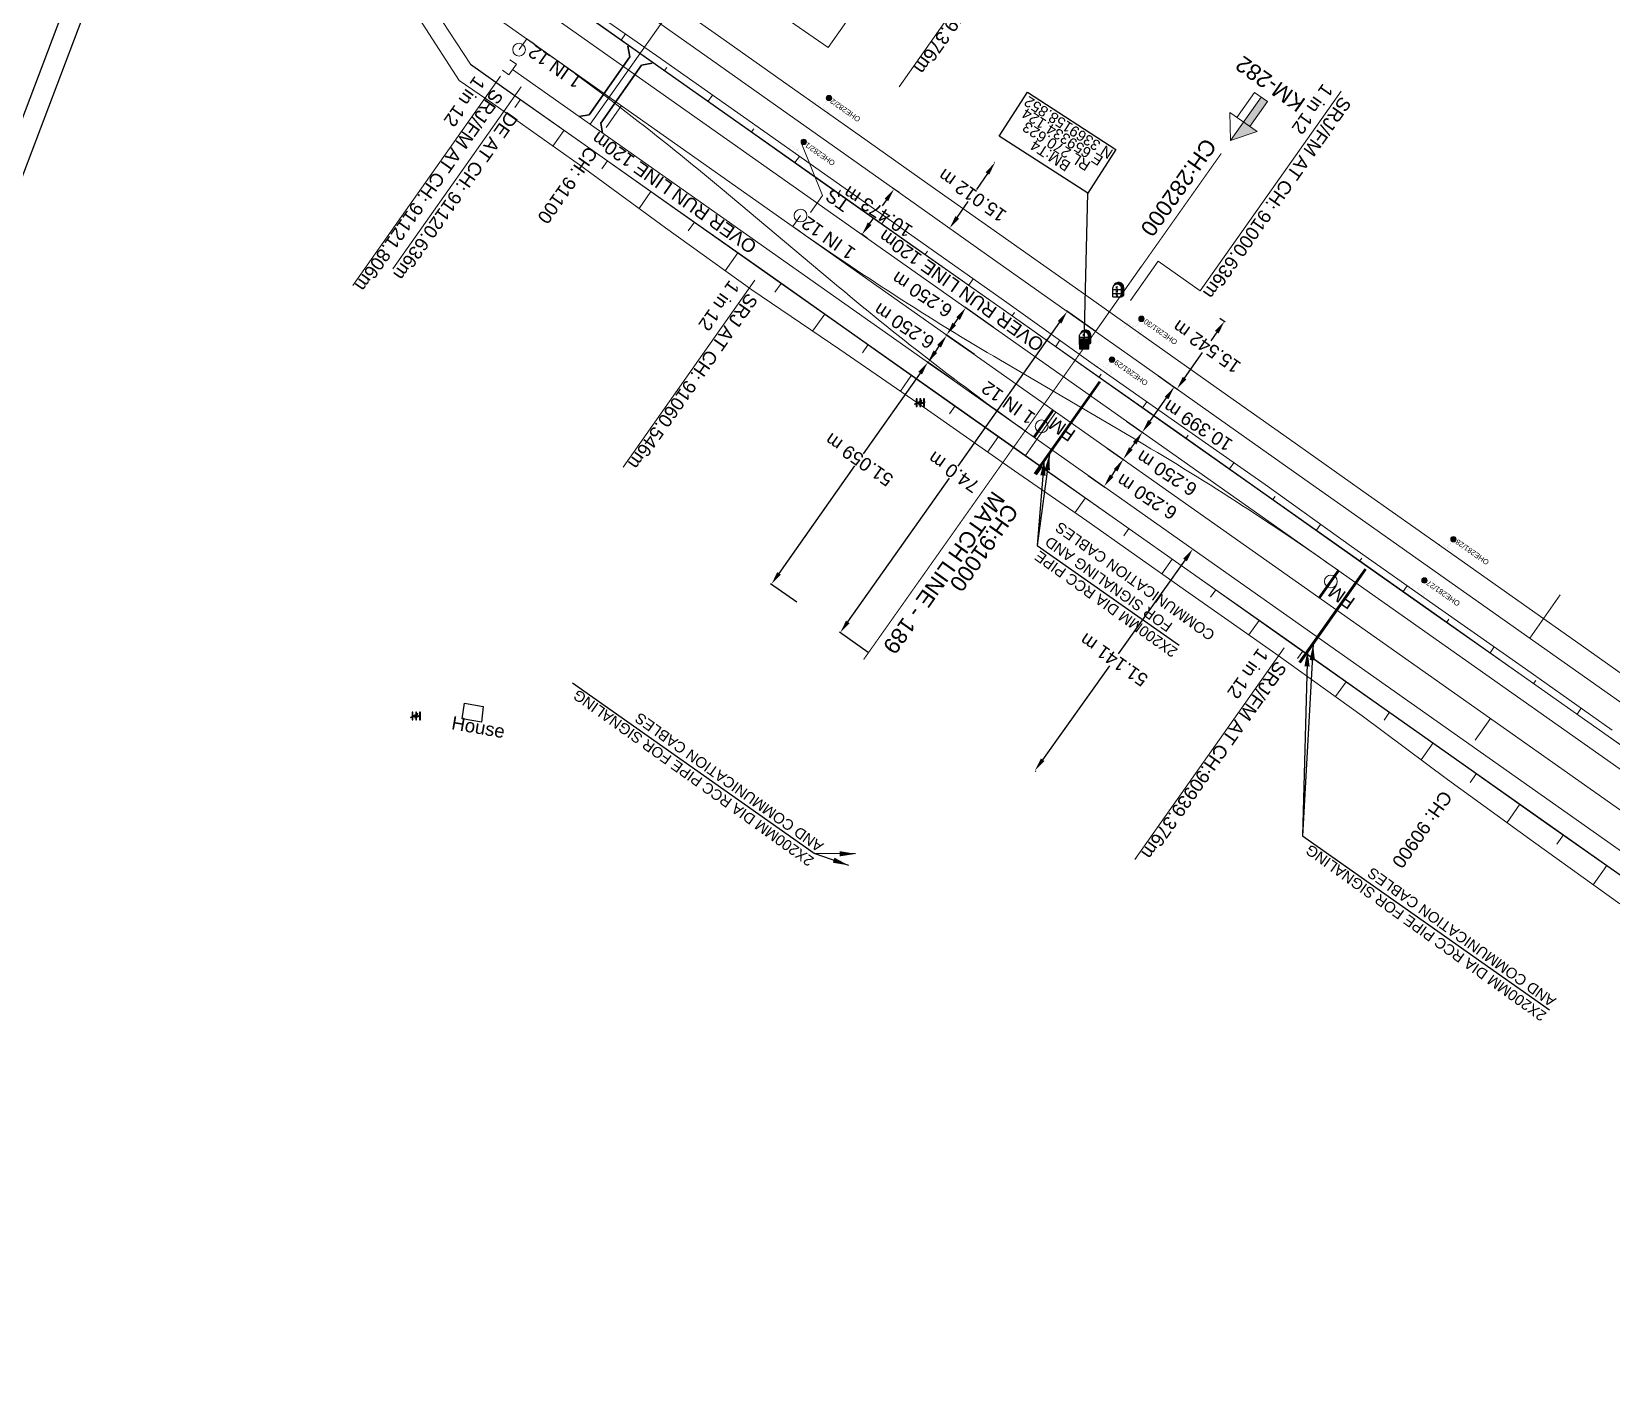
# Model space of a CAD drawing. Header units: metres. Extents: x 644418 to 1306172, y 3366650 to 6747308.
# Drawn here: x 659136.1 to 659433.3, y 3368963.4 to 3369217.6 of the extents above; entities that cross this region are included whole.
import ezdxf
from ezdxf.enums import TextEntityAlignment as Align

# ---------------------------------------------------------------- set-up
doc = ezdxf.new("R2010")
doc.units = ezdxf.units.M
doc.header["$MEASUREMENT"] = 0
doc.linetypes.add('CENTER', pattern=[2, 1.25, -0.25, 0.25, -0.25])
doc.linetypes.add('PHANTOM2', pattern=[1.25, 0.625, -0.125, 0.125, -0.125, 0.125, -0.125])
doc.layers.get('Defpoints').update_dxf_attribs({"lineweight": 0})
for name, color, linetype in [('Bench_Mark', 7, 'Continuous'), ('DFCC Boundary', 6, 'CENTER'), ('Dimension', 10, 'Continuous'), ('KILOMETER_STONE', 251, 'Continuous'), ('MATCH LINE', 7, 'Continuous'), ('PROPOSED DFCC FORMATION LINE', 187, 'Continuous'), ('RESIDENTIAL_BL_PUC', 251, 'Continuous'), ('Signalling cable pipes', 234, 'Continuous'), ('STYLEREMARK', 251, 'Continuous'), ('SUB_ROAD_EDGE', 34, 'Continuous'), ('TOPO_TEXT', 251, 'Continuous'), ('TRANSFORMER', 251, 'Continuous')]:
    doc.layers.add(name, color=color, linetype=linetype)
for name, color, linetype, lineweight in [('BOUNDARY DIMENTION', 10, 'Continuous', 0), ('Existing Chainage', 7, 'Continuous', 0), ('Existing IR Track', 143, 'Continuous', 0), ('Existing Railway Boundary', 7, 'CENTER', 0), ('KM STONE', 7, 'Continuous', 0), ('NEW PRO. BOX', 1, 'Continuous', 30), ("NEW SHAMBHU CROSSING STN. SRJ's", 10, 'Continuous', 0), ('OHE MAST', 8, 'Continuous', 0), ('OHE MAST TEXT', 8, 'Continuous', 0), ('PROP-DFC Connecting line', 1, 'Continuous', 0), ('Proposed Chainage', 10, 'Continuous', 0), ('Proposed DFC Loop line', 1, 'Continuous', 0), ('PROPOSED DFCC TOE LINE', 239, 'Continuous', 0), ('PROPOSED DFCC TOE SLOPES', 239, 'Continuous', 0), ('PROPOSED DFCC TRACK', 1, 'Continuous', 0)]:
    doc.layers.add(name, color=color, linetype=linetype, lineweight=lineweight)
doc.styles.add('notes', font='romans.shx', dxfattribs={"height": 2})
doc.styles.get("Standard").update_dxf_attribs({"font": 'arial.ttf'})
doc.styles.add('Style-Arial', font='arial.ttf')
doc.dimstyles.new('DIM', dxfattribs={"dimtxt": 2.5, "dimasz": 2.5, "dimexe": 0.18, "dimexo": 0.0625, "dimgap": 0.09, "dimtad": 0, "dimtih": 1, "dimtoh": 1, "dimdec": 3, "dimzin": 0, "dimdsep": 46, "dimtxsty": 'Standard', "dimcen": 0.09, "dimadec": 0, "dimazin": 0, "dimtfac": 1, "dimtdec": 3, "dimtofl": 0, "dimtmove": 0, "dimatfit": 3, "dimfxl": 1, "dimtolj": 1, "dimtzin": 0, "dimarcsym": 0})
doc.dimstyles.get("Standard").update_dxf_attribs({"dimtxt": 2.5, "dimasz": 2.5, "dimexe": 0.18, "dimexo": 0.0625, "dimgap": 0.09, "dimtad": 0, "dimtih": 1, "dimtoh": 1, "dimdec": 3, "dimzin": 0, "dimdsep": 46, "dimtxsty": 'Standard', "dimcen": 0.09, "dimclrd": 1, "dimclre": 1, "dimclrt": 1, "dimadec": 0, "dimazin": 0, "dimtfac": 1, "dimtdec": 3, "dimtofl": 0, "dimtmove": 0, "dimatfit": 3, "dimfxl": 1, "dimtolj": 1, "dimtzin": 0, "dimarcsym": 0})

# ---------------------------------------------------------------- blocks, each defined once
blk = doc.blocks.new('KMS')
blk.add_hatch(color=256).paths.add_polyline_path([(0.84, 1.71), (0.84, 0), (1.28, 0.25), (1.28, 1.71, 0.82134), (-0.65, 2.08, -0.601821)])
for points in [[(-0.84, 0), (-0.84, 1.71)], [(-0.84, 1.38), (0.84, 1.38)], [(-0.84, 0.64), (0.84, 0.64)], [(-0.84, 0), (0.84, 0)], [(0.84, 0), (0.84, 1.71)], [(0.84, 0), (1.28, 0.25)], [(1.28, 0.25), (1.28, 1.71)]]:
    blk.add_lwpolyline(points)
for centre, radius, start, end in [((0, 1.5), 0.867, 14.1462, 165.8538), ((0.28, 1.7), 1, 0.4859, 158.6661)]:
    blk.add_arc(centre, radius, start, end)
at = {"style": 'notes'}
for s, p in [('S', (-0.25, 0.09)), ('K', (-0.25, 1.58)), ('M', (-0.25, 0.81))]:
    blk.add_text(s, height=0.391, dxfattribs=at).set_placement(p)
blk = doc.blocks.new('TRF')
blk.add_hatch(color=256).paths.add_polyline_path([(0.22, -0.04), (0.38, 0.42), (-0.98, -0.29), (0.02, 0.04), (-0.18, -0.39), (0.98, 0.09)])
for p, q in [((-0.69, 0.72), (-0.69, -0.72)), ((-0.52, 0.72), (-0.69, 0.72)), ((-0.52, -0.72), (-0.52, 0.72)), ((0, 0.72), (0, -0.72)), ((0.17, 0.72), (0, 0.72)), ((0.17, -0.72), (0.17, 0.72)), ((0.7, 0.72), (0.7, -0.72)), ((0.87, 0.72), (0.7, 0.72)), ((0.87, -0.72), (0.87, 0.72)), ((-0.69, -0.72), (-0.52, -0.72)), ((0, -0.72), (0.17, -0.72)), ((0.7, -0.72), (0.87, -0.72))]:
    blk.add_line(p, q)
blk.add_lwpolyline([(0.22, -0.04), (0.38, 0.42), (-0.98, -0.29), (0.02, 0.04), (-0.18, -0.39), (0.98, 0.09)], close=True)
blk = doc.blocks.new('BM')
blk.add_hatch(color=256).paths.add_polyline_path([(-0.88, 0.88), (-0.88, -0.88), (0.88, -0.88), (0.88, 0.88)])
for p, q in [((0.88, 0.88), (-0.88, 0.88)), ((-0.88, 0.88), (-0.88, -0.88)), ((0.88, -0.88), (0.88, 0.88)), ((-0.88, -0.88), (0.88, -0.88))]:
    blk.add_line(p, q)
blk = doc.blocks.new('OHE MAST')
h = blk.add_hatch(color=256)
edge = h.paths.add_edge_path()
edge.add_arc((0, 0), 0.514, 0, 360)
at = {"const_width": 0.01, "flags": 128}
for points in [[(1.5, 3.5), (1.5, 2), (-1.5, 2), (-1.5, 3.5)], [(0, 2), (0, 0)]]:
    blk.add_lwpolyline(points, dxfattribs=at)
blk.add_circle((0, 0), 0.514)
blk = doc.blocks.new('KM POST PLAN')
at = {"extrusion": (0, 0, -1)}
h = blk.add_hatch(color=256, dxfattribs=at)
h.paths.add_polyline_path([(0, -20), (0, -8.47), (3, -8.47), (3, -20)])
h.paths.add_polyline_path([(0, -8.47), (0, 0), (6.25, -8.47), (3, -8.47)], flags=16)
at = {"flags": 128}
for points in [[(0, 0), (-6.25, -8.47), (6.25, -8.47)], [(0, 0), (0, -20)], [(0, 0), (6.25, -8.47)], [(3, -8.47), (3, -20), (-3, -20), (-3, -8.47)]]:
    blk.add_lwpolyline(points, dxfattribs=at)
at = {"style": 'Style-Arial'}
blk.add_attdef('KM-POST', text='', height=6, dxfattribs=at).set_placement((0, -26, -263.95), align=Align.MIDDLE_CENTER)
blk = doc.blocks.new('*D1683')
at = {"layer": 'Defpoints', "color": 0, "transparency": 16777216}
for p in [(659338.44, 3369139.29), (659341.48, 3369137.15), (659334.84, 3369134.18)]:
    blk.add_point(p, dxfattribs=at)
at = {"layer": 'Dimension', "color": 0, "lineweight": -2, "transparency": 16777216}
for p, q in [((659338.49, 3369139.25), (659341.62, 3369137.05)), ((659334.89, 3369134.15), (659338.02, 3369131.94)), ((659339.31, 3369134.08), (659340.03, 3369135.11))]:
    blk.add_line(p, q, dxfattribs=at)
at = {"layer": 'Dimension', "color": 0, "transparency": 16777216}
for points in [[(659339.69, 3369135.35), (659340.38, 3369134.87), (659341.48, 3369137.15)], [(659338.97, 3369134.32), (659339.66, 3369133.84), (659337.87, 3369132.04)]]:
    blk.add_solid(points, dxfattribs=at)
at = {"layer": 'Dimension', "color": 0, "lineweight": 0, "transparency": 16777216, "insert": (659345.93, 3369130.13), "char_height": 2.5, "attachment_point": 5, "rotation": 147}
blk.add_mtext('\\A1;6.250 m', dxfattribs=at)
blk = doc.blocks.new('*D1684')
at = {"layer": 'Defpoints', "color": 0, "transparency": 16777216}
for p in [(659342.04, 3369144.4), (659345.08, 3369142.26), (659338.44, 3369139.29)]:
    blk.add_point(p, dxfattribs=at)
at = {"layer": 'Dimension', "color": 0, "lineweight": -2, "transparency": 16777216}
for p, q in [((659342.09, 3369144.36), (659345.22, 3369142.15)), ((659342.92, 3369139.19), (659343.64, 3369140.21)), ((659338.49, 3369139.25), (659341.62, 3369137.05))]:
    blk.add_line(p, q, dxfattribs=at)
at = {"layer": 'Dimension', "color": 0, "transparency": 16777216}
for points in [[(659343.3, 3369140.45), (659343.98, 3369139.97), (659345.08, 3369142.26)], [(659342.58, 3369139.43), (659343.26, 3369138.95), (659341.48, 3369137.15)]]:
    blk.add_solid(points, dxfattribs=at)
at = {"layer": 'Dimension', "color": 0, "lineweight": 0, "transparency": 16777216, "insert": (659349.67, 3369134.57), "char_height": 2.5, "attachment_point": 5, "rotation": 147}
blk.add_mtext('\\A1;6.250 m', dxfattribs=at)
blk = doc.blocks.new('*D1712')
at = {"layer": 'Defpoints', "color": 0, "transparency": 16777216}
for p in [(659311.86, 3369165.66), (659317.14, 3369161.95), (659313.55, 3369156.83)]:
    blk.add_point(p, dxfattribs=at)
at = {"layer": 'Dimension', "color": 0, "lineweight": -2, "transparency": 16777216}
for p, q in [((659309.7, 3369162.6), (659310.42, 3369163.62)), ((659317.09, 3369161.98), (659311.71, 3369165.77)), ((659313.5, 3369156.87), (659308.12, 3369160.65))]:
    blk.add_line(p, q, dxfattribs=at)
at = {"layer": 'Dimension', "color": 0, "transparency": 16777216}
for points in [[(659310.08, 3369163.86), (659310.76, 3369163.38), (659311.86, 3369165.66)], [(659309.36, 3369162.84), (659310.04, 3369162.36), (659308.26, 3369160.55)]]:
    blk.add_solid(points, dxfattribs=at)
at = {"layer": 'Dimension', "color": 0, "lineweight": 0, "transparency": 16777216, "insert": (659303.65, 3369168.17), "char_height": 2.5, "attachment_point": 5, "rotation": 147}
blk.add_mtext('\\A1;6.250 m', dxfattribs=at)
blk = doc.blocks.new('*D1714')
at = {"layer": 'Defpoints', "color": 0, "transparency": 16777216}
for p in [(659308.27, 3369160.48), (659313.06, 3369157.18), (659309.51, 3369152.04)]:
    blk.add_point(p, dxfattribs=at)
at = {"layer": 'Dimension', "color": 0, "lineweight": -2, "transparency": 16777216}
for p, q in [((659313.01, 3369157.22), (659308.12, 3369160.59)), ((659306.14, 3369157.39), (659306.85, 3369158.42)), ((659309.46, 3369152.07), (659304.57, 3369155.44))]:
    blk.add_line(p, q, dxfattribs=at)
at = {"layer": 'Dimension', "color": 0, "transparency": 16777216}
for points in [[(659306.5, 3369158.66), (659307.19, 3369158.19), (659308.27, 3369160.48)], [(659305.8, 3369157.63), (659306.48, 3369157.16), (659304.72, 3369155.34)]]:
    blk.add_solid(points, dxfattribs=at)
at = {"layer": 'Dimension', "color": 0, "lineweight": 0, "transparency": 16777216, "insert": (659300.27, 3369162.24), "char_height": 2.5, "attachment_point": 5, "rotation": 147}
blk.add_mtext('\\A1;6.250 m', dxfattribs=at)
blk = doc.blocks.new('*D1716')
at = {"layer": 'Defpoints', "color": 0, "transparency": 16777216}
for p in [(659348.05, 3369152.89), (659351.07, 3369150.75), (659342.04, 3369144.4)]:
    blk.add_point(p, dxfattribs=at)
at = {"layer": 'Dimension', "color": 0, "lineweight": -2, "transparency": 16777216}
for p, q in [((659348.1, 3369152.85), (659351.22, 3369150.64)), ((659346.51, 3369144.3), (659349.63, 3369148.71)), ((659342.09, 3369144.36), (659345.21, 3369142.15))]:
    blk.add_line(p, q, dxfattribs=at)
at = {"layer": 'Dimension', "color": 0, "transparency": 16777216}
for points in [[(659349.29, 3369148.95), (659349.97, 3369148.47), (659351.07, 3369150.75)], [(659346.17, 3369144.54), (659346.85, 3369144.06), (659345.06, 3369142.26)]]:
    blk.add_solid(points, dxfattribs=at)
at = {"layer": 'Dimension', "color": 0, "lineweight": 0, "transparency": 16777216, "insert": (659355.53, 3369143.51), "char_height": 2.5, "attachment_point": 5, "rotation": 147}
blk.add_mtext('\\A1;10.399 m', dxfattribs=at)
blk = doc.blocks.new('*D1536')
at = {"layer": 'Defpoints', "color": 0, "linetype": 'ByBlock', "ltscale": 0.5, "transparency": 16777216}
for p in [(659359.63, 3369163.73), (659360.52, 3369163.11), (659350.7, 3369151.01)]:
    blk.add_point(p, dxfattribs=at)
at = {"layer": 'Existing Railway Boundary', "color": 0, "linetype": 'ByBlock', "lineweight": -2, "ltscale": 0.5, "transparency": 16777216}
for p, q in [((659359.68, 3369163.7), (659360.66, 3369163)), ((659359.08, 3369161.06), (659357.96, 3369159.46)), ((659353.02, 3369152.43), (659356.39, 3369157.23)), ((659350.75, 3369150.98), (659351.73, 3369150.28))]:
    blk.add_line(p, q, dxfattribs=at)
at = {"layer": 'Existing Railway Boundary', "color": 0, "linetype": 'ByBlock', "ltscale": 0.5, "transparency": 16777216}
for points in [[(659358.74, 3369161.3), (659359.42, 3369160.82), (659360.52, 3369163.11)], [(659352.68, 3369152.67), (659353.36, 3369152.19), (659351.59, 3369150.39)]]:
    blk.add_solid(points, dxfattribs=at)
at = {"layer": 'Existing Railway Boundary', "color": 0, "linetype": 'ByBlock', "ltscale": 0.5, "transparency": 16777216, "insert": (659357.17, 3369158.34), "char_height": 2.5, "attachment_point": 5, "rotation": 145}
blk.add_mtext('\\A1;15.542 m', dxfattribs=at)
blk = doc.blocks.new('*D1537')
at = {"layer": 'Defpoints', "color": 0, "linetype": 'ByBlock', "ltscale": 0.5, "transparency": 16777216}
for p in [(659317.35, 3369192.97), (659317.35, 3369192.97), (659308.83, 3369180.61)]:
    blk.add_point(p, dxfattribs=at)
at = {"layer": 'Existing Railway Boundary', "color": 0, "linetype": 'ByBlock', "lineweight": -2, "ltscale": 0.5, "transparency": 16777216}
for p, q in [((659317.29, 3369193.01), (659317.2, 3369193.07)), ((659315.93, 3369190.91), (659313.87, 3369187.92)), ((659310.25, 3369182.67), (659312.32, 3369185.66)), ((659308.78, 3369180.64), (659308.69, 3369180.71))]:
    blk.add_line(p, q, dxfattribs=at)
at = {"layer": 'Existing Railway Boundary', "color": 0, "linetype": 'ByBlock', "ltscale": 0.5, "transparency": 16777216}
for points in [[(659315.59, 3369191.15), (659316.27, 3369190.68), (659317.35, 3369192.97)], [(659309.91, 3369182.9), (659310.6, 3369182.43), (659308.83, 3369180.61)]]:
    blk.add_solid(points, dxfattribs=at)
at = {"layer": 'Existing Railway Boundary', "color": 0, "linetype": 'ByBlock', "ltscale": 0.5, "transparency": 16777216, "insert": (659313.09, 3369186.79), "char_height": 2.5, "attachment_point": 5, "rotation": 145}
blk.add_mtext('\\A1;15.012 m', dxfattribs=at)
blk = doc.blocks.new('*D1593')
at = {"layer": 'BOUNDARY DIMENTION', "color": 0, "lineweight": -2, "transparency": 16777216}
for p, q in [((659309.5, 3369152.04), (659304.57, 3369155.52)), ((659303.28, 3369153.37), (659292.59, 3369138.21)), ((659276.74, 3369115.72), (659291.02, 3369135.97)), ((659280.08, 3369110.31), (659275.15, 3369113.78))]:
    blk.add_line(p, q, dxfattribs=at)
at = {"layer": 'BOUNDARY DIMENTION', "color": 0, "transparency": 16777216}
for points in [[(659302.94, 3369153.61), (659303.62, 3369153.13), (659304.72, 3369155.41)], [(659276.4, 3369115.96), (659277.08, 3369115.48), (659275.3, 3369113.68)]]:
    blk.add_solid(points, dxfattribs=at)
at = {"layer": 'Defpoints', "color": 0, "transparency": 16777216}
for p in [(659304.72, 3369155.41), (659309.55, 3369152.01), (659280.13, 3369110.27)]:
    blk.add_point(p, dxfattribs=at)
at = {"layer": 'BOUNDARY DIMENTION', "color": 0, "transparency": 16777216, "insert": (659291.8, 3369137.09), "char_height": 2.5, "attachment_point": 5, "rotation": 145}
blk.add_mtext('\\A1;51.059 m', dxfattribs=at)
blk = doc.blocks.new('*D1596')
at = {"layer": 'Defpoints', "color": 0, "transparency": 16777216}
for p in [(659299.38, 3369187.29), (659292.34, 3369179.44), (659293.34, 3369178.73)]:
    blk.add_point(p, dxfattribs=at)
at = {"layer": 'Dimension', "color": 0, "lineweight": -2, "transparency": 16777216}
for p, q in [((659299.32, 3369187.32), (659298.22, 3369188.1)), ((659296.93, 3369185.95), (659296.14, 3369184.83)), ((659293.78, 3369181.48), (659294.57, 3369182.6)), ((659293.29, 3369178.76), (659292.19, 3369179.54))]:
    blk.add_line(p, q, dxfattribs=at)
at = {"layer": 'Dimension', "color": 0, "transparency": 16777216}
for points in [[(659296.59, 3369186.19), (659297.27, 3369185.71), (659298.37, 3369188)], [(659293.44, 3369181.72), (659294.12, 3369181.24), (659292.34, 3369179.44)]]:
    blk.add_solid(points, dxfattribs=at)
at = {"layer": 'Dimension', "color": 0, "lineweight": 0, "transparency": 16777216, "insert": (659295.35, 3369183.72), "char_height": 2.5, "attachment_point": 5, "rotation": 147}
blk.add_mtext('\\A1;10.473 m', dxfattribs=at)
blk = doc.blocks.new('*D1839')
at = {"layer": 'Defpoints', "color": 0, "linetype": 'Continuous', "ltscale": 0.5, "transparency": 16777216}
for p in [(659330.95, 3369164.98), (659336.26, 3369161.22), (659293.55, 3369100.79)]:
    blk.add_point(p, dxfattribs=at)
at = {"layer": 'DFCC Boundary', "color": 0, "linetype": 'Continuous', "lineweight": -2, "ltscale": 0.5, "transparency": 16777216}
for p, q in [((659336.21, 3369161.25), (659330.8, 3369165.08)), ((659329.5, 3369162.93), (659310.38, 3369135.88)), ((659289.68, 3369106.59), (659308.8, 3369133.65)), ((659293.5, 3369100.83), (659288.09, 3369104.65))]:
    blk.add_line(p, q, dxfattribs=at)
at = {"layer": 'DFCC Boundary', "color": 0, "linetype": 'Continuous', "ltscale": 0.5, "transparency": 16777216}
for points in [[(659329.16, 3369163.17), (659329.84, 3369162.69), (659330.95, 3369164.98)], [(659289.34, 3369106.83), (659290.02, 3369106.35), (659288.23, 3369104.55)]]:
    blk.add_solid(points, dxfattribs=at)
at = {"layer": 'DFCC Boundary', "color": 0, "linetype": 'Continuous', "ltscale": 0.5, "transparency": 16777216, "insert": (659309.59, 3369134.76), "char_height": 2.5, "attachment_point": 5, "rotation": 145}
blk.add_mtext('\\A1;74.0 m', dxfattribs=at)
blk = doc.blocks.new('*D1847')
at = {"layer": 'BOUNDARY DIMENTION', "color": 0, "lineweight": -2, "transparency": 16777216}
for p, q in [((659354.62, 3369120.24), (659354.71, 3369120.17)), ((659353.11, 3369118.24), (659340.51, 3369100.57)), ((659326.33, 3369080.67), (659338.93, 3369098.34)), ((659324.93, 3369078.6), (659325.02, 3369078.53))]:
    blk.add_line(p, q, dxfattribs=at)
at = {"layer": 'BOUNDARY DIMENTION', "color": 0, "transparency": 16777216}
for points in [[(659352.77, 3369118.48), (659353.45, 3369118), (659354.57, 3369120.28)], [(659325.99, 3369080.91), (659326.67, 3369080.43), (659324.87, 3369078.64)]]:
    blk.add_solid(points, dxfattribs=at)
at = {"layer": 'Defpoints', "color": 0, "transparency": 16777216}
for p in [(659354.57, 3369120.28), (659324.87, 3369078.64), (659324.87, 3369078.64)]:
    blk.add_point(p, dxfattribs=at)
at = {"layer": 'BOUNDARY DIMENTION', "color": 0, "transparency": 16777216, "insert": (659339.72, 3369099.46), "char_height": 2.5, "attachment_point": 5, "rotation": 145}
blk.add_mtext('\\A1;51.141 m', dxfattribs=at)

msp = doc.modelspace()

# ---------------------------------------------------------------- linework, layer by layer
at = {"layer": 'Existing Chainage', "color": 0, "linetype": 'Continuous', "lineweight": 13, "flags": 128}
for points in [[(659344.9213, 3369173.4672), (659336.2629, 3369161.2185)], [(659423.7034, 3369111.7008), (659417.943, 3369103.5266)]]:
    msp.add_lwpolyline(points, dxfattribs=at)
at = {"layer": 'Existing IR Track', "flags": 128}
for points in [[(659124.7134, 3369315.8927), (659143.6058, 3369302.5607), (659162.6702, 3369289.1076), (659173.0077, 3369281.8593), (659183.4369, 3369274.5468), (659196.5822, 3369265.2822), (659209.4855, 3369256.181), (659223.6295, 3369246.1987), (659237.6897, 3369236.2757), (659251.5437, 3369226.5233), (659265.3505, 3369216.8043), (659278.6483, 3369207.4086), (659291.7947, 3369198.12), (659305.1505, 3369188.6829), (659318.2441, 3369179.431), (659332.4771, 3369169.3854), (659346.7657, 3369159.3007), (659360.0377, 3369149.9147), (659372.7297, 3369140.9389), (659387.5975, 3369130.4456), (659400.9548, 3369121.0184), (659415.7239, 3369110.5967), (659428.6757, 3369101.4554), (659442.7325, 3369091.509)], [(659122.2654, 3369312.2477), (659141.0881, 3369298.984), (659159.8957, 3369285.7309), (659170.4827, 3369278.2771), (659181.0264, 3369270.8538), (659194.0365, 3369261.6681), (659207.06, 3369252.4728), (659221.0734, 3369242.5699), (659235.0808, 3369232.6714), (659248.9746, 3369222.8779), (659262.7912, 3369213.1389), (659276.0743, 3369203.7519), (659289.2819, 3369194.4183), (659302.5757, 3369185.0262), (659315.7847, 3369175.6941), (659329.8953, 3369165.7196), (659343.9443, 3369155.7886), (659357.4469, 3369146.2364), (659374.5763, 3369134.1208), (659385.002, 3369126.7596), (659399.095, 3369116.809), (659413.1327, 3369106.9165), (659427.1896, 3369097.0104), (659440.1713, 3369087.8696)]]:
    msp.add_lwpolyline(points, dxfattribs=at)
at = {"layer": 'MATCH LINE', "linetype": 'PHANTOM2', "ltscale": 15, "const_width": 0.2}
msp.add_lwpolyline([(659359.9175, 3369194.6819), (659292.6635, 3369099.5398)], dxfattribs=at)
at = {"layer": 'NEW PRO. BOX'}
for points in [[(659239.0764, 3369201.6108), (659240.9989, 3369201.9446), (659248.6597, 3369212.8275), (659248.3074, 3369214.8566)], [(659243.5376, 3369198.4696), (659243.2038, 3369200.3921), (659250.8719, 3369211.2853), (659252.901, 3369211.6377)]]:
    msp.add_lwpolyline(points, dxfattribs=at)
at = {"layer": "NEW SHAMBHU CROSSING STN. SRJ's", "color": 10, "linetype": 'Continuous', "lineweight": 13, "flags": 128}
for points in [[(659241.1825, 3369200.2023), (659262.6921, 3369230.7152), (659285.9848, 3369214.5787), (659316.4473, 3369257.8866)], [(659323.4106, 3369241.4363), (659299.3023, 3369207.2368)], [(659224.3185, 3369209.2195), (659196.5582, 3369169.8393)], [(659228.1972, 3369207.2012), (659204.0889, 3369173.0017)], [(659382.4593, 3369206.4191), (659355.9586, 3369168.8257), (659348.065, 3369174.43), (659342.8316, 3369167.006)], [(659272.2128, 3369170.8374), (659247.4424, 3369135.6987)], [(659371.7323, 3369101.7089), (659343.6702, 3369061.9008)]]:
    msp.add_lwpolyline(points, dxfattribs=at)
at = {"layer": "NEW SHAMBHU CROSSING STN. SRJ's", "linetype": 'Continuous', "lineweight": 13, "flags": 128}
for points in [[(659227.8318, 3369214.2017), (659229.2707, 3369216.2461)], [(659280.7794, 3369182.9946), (659279.3405, 3369180.9502)], [(659326.1448, 3369143.3682), (659324.7059, 3369141.3238)], [(659380.5359, 3369114.2024), (659381.9778, 3369116.2446)]]:
    msp.add_lwpolyline(points, dxfattribs=at)
at = {"layer": "NEW SHAMBHU CROSSING STN. SRJ's", "linetype": 'Continuous', "lineweight": 13, "const_width": 0.5, "flags": 128}
for points in [[(659328.3032, 3369146.4348), (659324.7059, 3369141.3238)], [(659378.373, 3369111.1389), (659381.9778, 3369116.2446)]]:
    msp.add_lwpolyline(points, dxfattribs=at)
at = {"layer": "NEW SHAMBHU CROSSING STN. SRJ's", "linetype": 'Continuous', "lineweight": 13}
for centre in [(659227.8318, 3369214.2017), (659280.7794, 3369182.9946), (659326.1448, 3369143.3682), (659380.5359, 3369114.2024)]:
    msp.add_circle(centre, 1.2, dxfattribs=at)
at = {"layer": 'PROP-DFC Connecting line', "linetype": 'Continuous', "lineweight": 0}
msp.add_line((659123.2101, 3369298.6585), (661015.1257, 3367964.985), dxfattribs=at)
at = {"layer": 'PROP-DFC Connecting line', "linetype": 'Continuous', "lineweight": 0, "flags": 128}
msp.add_lwpolyline([(659282.6234, 3369183.5765), (659284.8926, 3369186.7956), (659280.9946, 3369196.4559)], dxfattribs=at)
at = {"layer": 'Proposed Chainage', "lineweight": 0, "flags": 128}
for points in [[(659244.2196, 3369199.5906), (659247.1005, 3369203.6773)], [(659323.0721, 3369137.8875), (659328.8338, 3369146.0608)], [(659407.6863, 3369084.3576), (659410.5671, 3369088.4443)]]:
    msp.add_lwpolyline(points, dxfattribs=at)
at = {"layer": 'Proposed DFC Loop line'}
msp.add_line((659226.6259, 3369210.4636), (661057.9935, 3367919.4725), dxfattribs=at)
for points in [[(659229.2707, 3369216.2461, -0.02091954), (659266.064, 3369187.9411), (659287.9127, 3369169.6288, 0.02091954), (659324.7059, 3369141.3238)], [(659279.3405, 3369180.9502, 0.02091954), (659318.3642, 3369155.8093), (659342.9541, 3369141.3855, -0.02091954), (659381.9778, 3369116.2446)]]:
    msp.add_lwpolyline(points, format="xyb", dxfattribs=at)
msp.add_lwpolyline([(659224.7157, 3369210.3264), (659225.9272, 3369209.4724), (659227.3247, 3369211.4549), (659226.1132, 3369212.3089)], dxfattribs=at)
at = {"layer": 'PROPOSED DFCC FORMATION LINE', "lineweight": 0, "flags": 128}
for points in [[(659449.0221, 3369073.571), (659432.6754, 3369085.0943), (659416.3288, 3369096.6176), (659399.9821, 3369108.1409), (659383.6354, 3369119.6642), (659367.2888, 3369131.1875), (659350.9421, 3369142.7108), (659334.5954, 3369154.2341), (659318.2488, 3369165.7574), (659301.9021, 3369177.2807), (659285.5555, 3369188.804), (659269.2088, 3369200.3273), (659252.8621, 3369211.8506), (659236.5155, 3369223.3739), (659220.1688, 3369234.8972), (659203.8221, 3369246.4205), (659187.4755, 3369257.9438), (659171.1288, 3369269.4671), (659154.7821, 3369280.9904), (659138.4355, 3369292.5137), (659122.0888, 3369304.0371)], [(659449.0509, 3369073.6119), (659432.7043, 3369085.1352), (659416.3576, 3369096.6585), (659400.0109, 3369108.1818), (659383.6643, 3369119.7051), (659367.3176, 3369131.2284), (659350.9709, 3369142.7517), (659334.6243, 3369154.275), (659318.2776, 3369165.7983), (659301.9309, 3369177.3216), (659285.5843, 3369188.8449), (659269.2376, 3369200.3682), (659252.8909, 3369211.8915), (659236.5443, 3369223.4148), (659220.1976, 3369234.9381), (659203.8509, 3369246.4614), (659187.5043, 3369257.9847), (659171.1576, 3369269.508), (659154.8109, 3369281.0313), (659138.4643, 3369292.5546), (659122.1176, 3369304.0779)], [(659437.4988, 3369057.2243), (659421.1521, 3369068.7476), (659404.8055, 3369080.2709), (659388.4588, 3369091.7942), (659372.1121, 3369103.3175), (659355.7655, 3369114.8408), (659339.4188, 3369126.3642), (659323.0721, 3369137.8875), (659306.7255, 3369149.4108), (659290.3788, 3369160.9341), (659274.0321, 3369172.4574), (659257.6855, 3369183.9807), (659241.3388, 3369195.504), (659224.9921, 3369207.0273), (659218.7201, 3369211.4486), (659209.5007, 3369225.5945), (659195.8998, 3369235.1822), (659179.5532, 3369246.7055), (659163.2065, 3369258.2288), (659146.8598, 3369269.7521), (659130.5132, 3369281.2754)], [(659437.47, 3369057.1835), (659421.1233, 3369068.7068), (659404.7767, 3369080.2301), (659388.43, 3369091.7534), (659372.0833, 3369103.2767), (659355.7367, 3369114.8), (659339.39, 3369126.3233), (659323.0433, 3369137.8466), (659306.6967, 3369149.3699), (659290.35, 3369160.8932), (659274.0033, 3369172.4165), (659257.6567, 3369183.9398), (659241.31, 3369195.4631), (659224.9633, 3369206.9864), (659218.6867, 3369211.411)]]:
    msp.add_lwpolyline(points, dxfattribs=at)
at = {"layer": 'PROPOSED DFCC TOE LINE', "lineweight": 0, "flags": 128}
for points in [[(659434.9261, 3369053.5748), (659418.6859, 3369065.249), (659402.4722, 3369076.961), (659386.4435, 3369088.9354), (659370.1941, 3369100.5967), (659353.8061, 3369112.0613), (659342.9845, 3369119.7327), (659334.6388, 3369125.5929), (659321.0214, 3369134.9784), (659304.6659, 3369146.4891), (659288.1659, 3369157.7949), (659271.6164, 3369169.0304), (659255.3852, 3369180.7175), (659239.2306, 3369192.5133), (659222.896, 3369204.0537), (659216.5718, 3369208.407), (659207.7738, 3369221.9953), (659193.353, 3369231.5693), (659183.2181, 3369238.9314), (659174.0457, 3369246.1858), (659162.2995, 3369256.9422), (659144.3583, 3369266.2034), (659127.4751, 3369276.9657)], [(659166.8329, 3369272.9695), (659171.2642, 3369269.6592), (659188.1946, 3369258.964), (659204.732, 3369247.7113), (659220.9977, 3369236.0732), (659237.3109, 3369224.5023), (659253.7168, 3369213.0631), (659270.0746, 3369201.5556), (659286.4034, 3369190.0069), (659302.7786, 3369178.5241), (659319.1155, 3369166.9869), (659335.4166, 3369155.3991), (659351.7711, 3369143.8868), (659368.1599, 3369132.4232), (659384.4049, 3369120.7558), (659400.7558, 3369109.2384), (659417.1461, 3369097.777), (659433.4844, 3369086.2419)]]:
    msp.add_lwpolyline(points, dxfattribs=at)
at = {"layer": 'PROPOSED DFCC TOE SLOPES', "linetype": 'Continuous', "lineweight": 0, "flags": 128}
for points in [[(659247.0397, 3369216.0162), (659247.8444, 3369217.1577)], [(659255.213, 3369210.2546), (659255.6268, 3369210.8415)], [(659263.3864, 3369204.4929), (659264.2194, 3369205.6746)], [(659228.1165, 3369204.8248), (659227.0672, 3369203.3364)], [(659236.2898, 3369199.0632), (659234.1853, 3369196.0778)], [(659271.5597, 3369198.7313), (659271.9769, 3369199.3231)], [(659244.4631, 3369193.3015), (659243.3907, 3369191.7802)], [(659279.733, 3369192.9696), (659280.5586, 3369194.1407)], [(659252.6365, 3369187.5399), (659250.3955, 3369184.3609)], [(659287.9064, 3369187.208), (659288.318, 3369187.7918)], [(659260.8098, 3369181.7782), (659259.6486, 3369180.131)], [(659296.0797, 3369181.4463), (659296.9172, 3369182.6343)], [(659268.9831, 3369176.0166), (659266.603, 3369172.6402)], [(659304.253, 3369175.6847), (659304.6762, 3369176.2849)], [(659277.1565, 3369170.2549), (659275.968, 3369168.569)], [(659312.4264, 3369169.923), (659313.2678, 3369171.1166)], [(659285.3298, 3369164.4933), (659283.0543, 3369161.2652)], [(659320.5997, 3369164.1614), (659321.0154, 3369164.7511)], [(659293.5031, 3369158.7316), (659292.4113, 3369157.1828)], [(659328.773, 3369158.3997), (659329.5817, 3369159.5469)], [(659301.6765, 3369152.97), (659299.5695, 3369149.9811)], [(659336.9464, 3369152.6381), (659337.3431, 3369153.2009)], [(659309.8498, 3369147.2083), (659308.8209, 3369145.7487)], [(659345.1197, 3369146.8764), (659345.9171, 3369148.0076)], [(659318.0231, 3369141.4467), (659315.9697, 3369138.5337)], [(659353.293, 3369141.1148), (659353.6961, 3369141.6866)], [(659326.1965, 3369135.685), (659325.1828, 3369134.247)], [(659361.4664, 3369135.3531), (659362.2936, 3369136.5266)], [(659334.3698, 3369129.9234), (659332.4033, 3369127.1337)], [(659369.6397, 3369129.5915), (659370.0536, 3369130.1786)], [(659377.813, 3369123.8298), (659378.5901, 3369124.9321)], [(659342.5431, 3369124.1617), (659341.5674, 3369122.7775)], [(659350.7165, 3369118.4001), (659348.7665, 3369115.6339)], [(659385.9864, 3369118.0681), (659386.357, 3369118.5939)], [(659394.1597, 3369112.3065), (659394.9031, 3369113.361)], [(659358.8898, 3369112.6384), (659357.9141, 3369111.2542)], [(659367.0631, 3369106.8768), (659365.1323, 3369104.1378)], [(659402.333, 3369106.5448), (659402.7086, 3369107.0776)], [(659375.2365, 3369101.1151), (659374.2682, 3369099.7415)], [(659410.5064, 3369100.7832), (659411.2793, 3369101.8796)], [(659383.4098, 3369095.3535), (659381.4245, 3369092.5372)], [(659418.6797, 3369095.0215), (659419.0734, 3369095.58)], [(659391.5831, 3369089.5918), (659390.5451, 3369088.1193)], [(659426.853, 3369089.2599), (659427.6362, 3369090.3708)], [(659399.7565, 3369083.8302), (659397.5214, 3369080.6595)], [(659407.9298, 3369078.0685), (659406.7505, 3369076.3955)], [(659416.1031, 3369072.3069), (659413.6779, 3369068.8665)], [(659424.2765, 3369066.5452), (659423.0332, 3369064.7815)], [(659432.4498, 3369060.7835), (659429.91, 3369057.1806)]]:
    msp.add_lwpolyline(points, dxfattribs=at)
at = {"layer": 'PROPOSED DFCC TRACK', "color": 12, "flags": 128}
msp.add_lwpolyline([(661185.0561, 3367837.5487), (661104.7692, 3367894.1456), (658600.7836, 3369659.2873)], dxfattribs=at)
at = {"layer": 'RESIDENTIAL_BL_PUC', "linetype": 'Continuous'}
msp.add_polyline3d([(659217.567, 3369091.318, 270.26), (659221.082, 3369090.704, 269.215), (659220.761, 3369087.737, 269.338), (659217.0984, 3369088.3768, 269.338)], close=True, dxfattribs=at)
at = {"layer": 'Signalling cable pipes', "lineweight": 30}
for points in [[(659324.7801, 3369134.4865), (659337.0015, 3369151.8235)], [(659324.9436, 3369134.3713), (659337.1649, 3369151.7083)], [(659374.5753, 3369098.9995), (659386.9779, 3369116.5935)], [(659374.7388, 3369098.8843), (659387.1414, 3369116.4782)]]:
    msp.add_lwpolyline(points, dxfattribs=at)
at = {"layer": 'STYLEREMARK'}
msp.add_line((659334.124, 3369158.852), (659334.7976, 3369187.2216, 388.5023), dxfattribs=at)
at = {"layer": 'STYLEREMARK', "linetype": 'Continuous', "elevation": 388.5023}
msp.add_lwpolyline([(659318.1554, 3369197.9491), (659323.465, 3369206.1861), (659340.1071, 3369195.4586), (659334.7976, 3369187.2216)], close=True, dxfattribs=at)
at = {"layer": 'SUB_ROAD_EDGE', "linetype": 'Continuous'}
for points in [[(659060.9621, 3369004.2501, 269.95), (659071.29, 3369034.671, 269.805), (659087.699, 3369078.019, 269.758), (659101.16, 3369113.791, 269.721), (659118.127, 3369158.23, 269.826), (659130.622, 3369191.182, 269.607), (659143.595, 3369225.512, 269.848), (659155.46, 3369256.328, 270.214), (659161.372, 3369273.931, 270.768), (659174.854, 3369297.124, 270.777), (659183.701, 3369320.45, 269.991), (659197.309, 3369355.198, 269.912), (659211.349, 3369390.039, 269.684), (659220.654, 3369413.82, 269.714), (659238.3, 3369458.715, 269.411), (659258.475, 3369509.314, 269.3), (659267.797, 3369532.456, 269.315)], [(659091.325, 3369077.249, 269.818), (659104.552, 3369112.029, 269.741), (659122.083, 3369157.94, 269.805), (659134.656, 3369191.044, 269.575), (659147.236, 3369224.182, 269.845), (659158.78, 3369254.31, 270.26), (659165.909, 3369271.287, 270.743), (659178.859, 3369294.444, 270.808), (659187.081, 3369318.692, 269.989), (659200.649, 3369353.419, 269.819), (659214.967, 3369389.088, 269.722), (659224.046, 3369412.428, 269.729), (659242.163, 3369458.184, 269.463), (659261.864, 3369507.721, 269.321), (659271.397, 3369531.385, 269.379)]]:
    msp.add_polyline3d(points, dxfattribs=at)

# ---------------------------------------------------------------- block references
at = {"layer": 'Bench_Mark'}
msp.add_blockref('BM', (659334.124, 3369158.852, 270.854), dxfattribs=at)
at = {"layer": 'KILOMETER_STONE', "linetype": 'Continuous'}
for p in [(659340.338, 3369167.72, 270.889), (659334.115, 3369158.783, 270.856)]:
    msp.add_blockref('KMS', p, dxfattribs=at)
at = {"layer": 'KM STONE'}
ref = msp.add_blockref('KM POST PLAN', (659361.6492, 3369197.1317), dxfattribs=dict(at, xscale=0.4999999999999998, yscale=0.4999999999999998, zscale=0.4999999999999998, rotation=144.7442883797922))
ref.add_attrib('KM-POST', 'KM-282', dxfattribs={"layer": '0', "height": 3, "rotation": 144.744288, "style": 'Style-Arial'}).set_placement((659369.1531, 3369207.7472), align=Align.MIDDLE_CENTER)
at = {"layer": 'OHE MAST', "color": 2, "rotation": 143.3908318566117}
for p in [(659286.143, 3369205.099), (659281.381, 3369196.864), (659344.912, 3369163.588), (659339.36, 3369155.91), (659403.59, 3369122.141), (659398.136, 3369114.395)]:
    msp.add_blockref('OHE MAST', p, dxfattribs=at)
at = {"layer": 'TRANSFORMER', "linetype": 'Continuous'}
for p in [(659303.218, 3369147.817, 269.127), (659208.393, 3369088.921, 269.149)]:
    msp.add_blockref('TRF', p, dxfattribs=at)

# ---------------------------------------------------------------- texts
at = {"layer": 'Existing Chainage', "color": 0, "linetype": 'Continuous', "lineweight": 0, "insert": (659345.7622, 3369179.6488), "char_height": 3, "attachment_point": 6, "rotation": 234.744288, "line_spacing_factor": 0.6, "style": 'Style-Arial'}
msp.add_mtext('CH:282000', dxfattribs=at)
at = {"layer": 'MATCH LINE', "linetype": 'Continuous'}
msp.add_text('MATCH LINE - 189', height=3, rotation=234.693137, dxfattribs=at).set_placement((659316.9771, 3369131.4314))
at = {"layer": "NEW SHAMBHU CROSSING STN. SRJ's", "color": 10, "linetype": 'Continuous', "lineweight": 13, "char_height": 2.5, "width": 48.578282, "attachment_point": 4, "rotation": 234.818733, "line_spacing_factor": 0.648, "style": 'Style-Arial'}
for s, insert in [('\\pxsm1;TS AT CH: 91059.376m ', (659324.4618, 3369240.5089)), ('\\pxsm1;SRJ/FM AT CH: 91121.806m \\P1 in 12', (659222.2853, 3369207.4918)), ('\\pxsm1;SRJ/FM AT CH: 91000.636m \\P1 in 12', (659381.8138, 3369206.0773)), ('\\pxsm1;DE AT CH: 91120.636m ', (659226.713, 3369202.0361)), ('\\pxsm1;SRJ AT CH: 91060.546m \\P1 in 12', (659270.1795, 3369169.1097)), ('\\pxsm1;SRJ/FM AT CH:90939.376m \\P1 in 12', (659369.664, 3369099.9316))]:
    msp.add_mtext(s, dxfattribs=dict(at, insert=insert))
at = {"layer": "NEW SHAMBHU CROSSING STN. SRJ's", "linetype": 'Continuous', "lineweight": 13, "char_height": 2.5, "attachment_point": 4, "rotation": 144.807523, "line_spacing_factor": 0.60036, "style": 'Style-Arial'}
for s, insert in [('1 IN 12', (659239.2087, 3369207.7376)), ('OVER RUN LINE 120m', (659272.0795, 3369176.6889)), ('TS', (659289.5944, 3369184.5897)), ('1 IN 12', (659290.6241, 3369175.5226)), ('OVER RUN LINE 120m', (659326.1075, 3369158.273)), ('1 IN 12', (659324.465, 3369144.5284)), ('FM', (659332.0222, 3369141.3459)), ('FM', (659384.603, 3369109.8096))]:
    msp.add_mtext(s, dxfattribs=dict(at, insert=insert))
at = {"layer": 'OHE MAST TEXT'}
for s, p in [('OHE282/2', (659289.2009, 3369202.8049)), ('OHE282/1', (659284.4389, 3369194.5699)), ('OHE281/30', (659348.5066, 3369161.1323)), ('OHE281/29', (659342.9546, 3369153.4543)), ('OHE281/28', (659407.1344, 3369119.7157)), ('OHE281/27', (659401.6804, 3369111.9697))]:
    msp.add_text(s, height=1, rotation=145, dxfattribs=at).set_placement(p, align=Align.MIDDLE_CENTER)
at = {"layer": 'Proposed Chainage', "lineweight": 0, "attachment_point": 4, "rotation": 234.818733, "line_spacing_factor": 0.6, "style": 'Style-Arial'}
for s, insert, char_height in [('CH: 91100', (659241.7706, 3369195.5593), 2.5), ('CH:91000', (659320.7209, 3369128.2694), 3), ('CH: 90900', (659402.5171, 3369074.3824), 2.5)]:
    msp.add_mtext(s, dxfattribs=dict(at, insert=insert, char_height=char_height))
at = {"layer": 'Signalling cable pipes', "linetype": 'Continuous', "lineweight": 13, "style": 'Style-Arial'}
for s, p in [('2X200MM DIA RCC PIPE FOR SIGNALING ', (659283.4784, 3369062.1)), ('AND COMMUNICATION CABLES', (659285.2682, 3369064.8201)), ('2X200MM DIA RCC PIPE FOR SIGNALING ', (659421.2726, 3369032.9744)), ('AND COMMUNICATION CABLES', (659423.0624, 3369035.6945))]:
    msp.add_text(s, height=2, rotation=144.40551, dxfattribs=at).set_placement(p)
at = {"layer": 'Signalling cable pipes', "insert": (659354.1834, 3369097.2957), "char_height": 2, "width": 36.382269, "attachment_point": 1, "rotation": 144.40551, "style": 'Style-Arial'}
msp.add_mtext('\\pxqr;2X200MM DIA RCC PIPE FOR SIGNALING AND COMMUNICATION CABLES', dxfattribs=at)
at = {"layer": 'STYLEREMARK'}
for s, p in [('N 3369158.852', (659331.1813, 3369199.552)), ('E 659334.124', (659330.0435, 3369197.787)), ('RL 270.623', (659328.9057, 3369196.0219)), ('BM:T4', (659327.768, 3369194.2568))]:
    msp.add_text(s, height=2, rotation=147.194231, dxfattribs=at).set_placement(p, align=Align.MIDDLE_CENTER)
at = {"layer": 'TOPO_TEXT'}
msp.add_text('House', height=2.5, rotation=350.09155, dxfattribs=at).set_placement((659214.983, 3369086.4383))

# ---------------------------------------------------------------- dimensions: what is measured, and where the dimension line sits
at = {"layer": 'BOUNDARY DIMENTION'}
dim = msp.add_linear_dim(base=(659304.7195, 3369155.4129), p1=(659280.1328, 3369110.2742), p2=(659309.5515, 3369152.0067), angle=54.818733, dimstyle='DIM', override={"dimpost": ' m'}, dxfattribs=at)
dim.commit()
dim.dimension.update_dxf_attribs({"geometry": '*D1593', "text_midpoint": (659291.8037, 3369137.0909), "dimtype": 129, "text_rotation": 145})
dim = msp.add_aligned_dim(p1=(659354.5652, 3369120.275), p2=(659324.8746, 3369078.6354), distance=0, dimstyle='DIM', override={"dimpost": ' m'}, dxfattribs=at)
dim.commit()
dim.dimension.update_dxf_attribs({"geometry": '*D1847', "text_midpoint": (659339.7199, 3369099.4552), "text_rotation": 145})
at = {"layer": 'DFCC Boundary', "linetype": 'Continuous', "ltscale": 0.5}
dim = msp.add_aligned_dim(p1=(659293.5483, 3369100.7911), p2=(659336.263, 3369161.2184), distance=6.5096, dimstyle='DIM', override={"dimdec": 1, "dimpost": ' m'}, dxfattribs=at)
dim.commit()
dim.dimension.update_dxf_attribs({"geometry": '*D1839', "text_midpoint": (659309.59, 3369134.7623), "text_rotation": 145})
at = {"layer": 'Dimension', "color": 10, "lineweight": 0}
dim = msp.add_aligned_dim(p1=(659299.3761, 3369187.2868), p2=(659293.342, 3369178.727), distance=-1.2303, dimstyle='DIM', override={"dimpost": ' m', "dimtmove": 2}, dxfattribs=at)
dim.commit()
dim.dimension.update_dxf_attribs({"geometry": '*D1596', "text_midpoint": (659295.3535, 3369183.7157), "text_rotation": 147})
for base, p1, p2, angle, picture, middle in [((659311.8573, 3369165.6645), (659313.5502, 3369156.8347), (659317.1445, 3369161.9477), 54.894307, '*D1712', (659303.6473, 3369168.1718)), ((659308.2661, 3369160.4831), (659309.5105, 3369152.0356), (659313.0566, 3369157.1827), 55.434924, '*D1714', (659300.2731, 3369162.2429)), ((659351.07, 3369150.7476), (659342.0402, 3369144.398), (659348.0457, 3369152.8871), 54.723103, '*D1716', (659355.5294, 3369143.5123)), ((659345.0762, 3369142.2578), (659338.438, 3369139.2904), (659342.0391, 3369144.3988), 54.818733, '*D1684', (659349.6695, 3369134.569)), ((659341.4752, 3369137.1494), (659334.837, 3369134.1821), (659338.438, 3369139.2904), 54.818733, '*D1683', (659345.9252, 3369130.1327))]:
    dim = msp.add_linear_dim(base=base, p1=p1, p2=p2, angle=angle, dimstyle='DIM', override={"dimpost": ' m', "dimtmove": 2}, dxfattribs=at)
    dim.commit()
    dim.dimension.update_dxf_attribs({"geometry": picture, "text_midpoint": middle, "dimtype": 129, "text_rotation": 147})
at = {"layer": 'Existing Railway Boundary', "linetype": 'ByBlock', "ltscale": 0.5}
dim = msp.add_aligned_dim(p1=(659308.8345, 3369180.607), p2=(659317.3464, 3369192.9723), distance=0, dimstyle='DIM', override={"dimpost": ' m'}, dxfattribs=at)
dim.commit()
dim.dimension.update_dxf_attribs({"geometry": '*D1537', "text_midpoint": (659313.0904, 3369186.7897), "text_rotation": 145})
dim = msp.add_linear_dim(base=(659360.5168, 3369163.1067), p1=(659350.6956, 3369151.0125), p2=(659359.6255, 3369163.7325), angle=54.929649, dimstyle='DIM', override={"dimpost": ' m'}, dxfattribs=at)
dim.commit()
dim.dimension.update_dxf_attribs({"geometry": '*D1536', "text_midpoint": (659357.1735, 3369158.3445), "dimtype": 129, "text_rotation": 145})

# ---------------------------------------------------------------- leaders
at = {"layer": 'Signalling cable pipes', "lineweight": 13}
for points in [[(659327.596, 3369138.1341), (659325.2922, 3369120.9898), (659351.9739, 3369102.2156)], [(659326.63, 3369137.1107), (659325.2922, 3369120.9898), (659351.9739, 3369102.2156)], [(659377.2067, 3369102.3851), (659375.1946, 3369066.3811), (659421.6803, 3369033.6603)], [(659376.1384, 3369101.2169), (659375.1946, 3369066.3811)], [(659291.1281, 3369062.9734), (659283.3407, 3369063.031), (659237.8681, 3369095.0861)], [(659289.848, 3369060.8103), (659283.3407, 3369063.031)]]:
    msp.add_leader(points, dimstyle='Standard', override={"dimasz": 3, "dimgap": 0.25, "dimclrd": 256}, dxfattribs=at)

doc.saveas('drawing.dxf')
